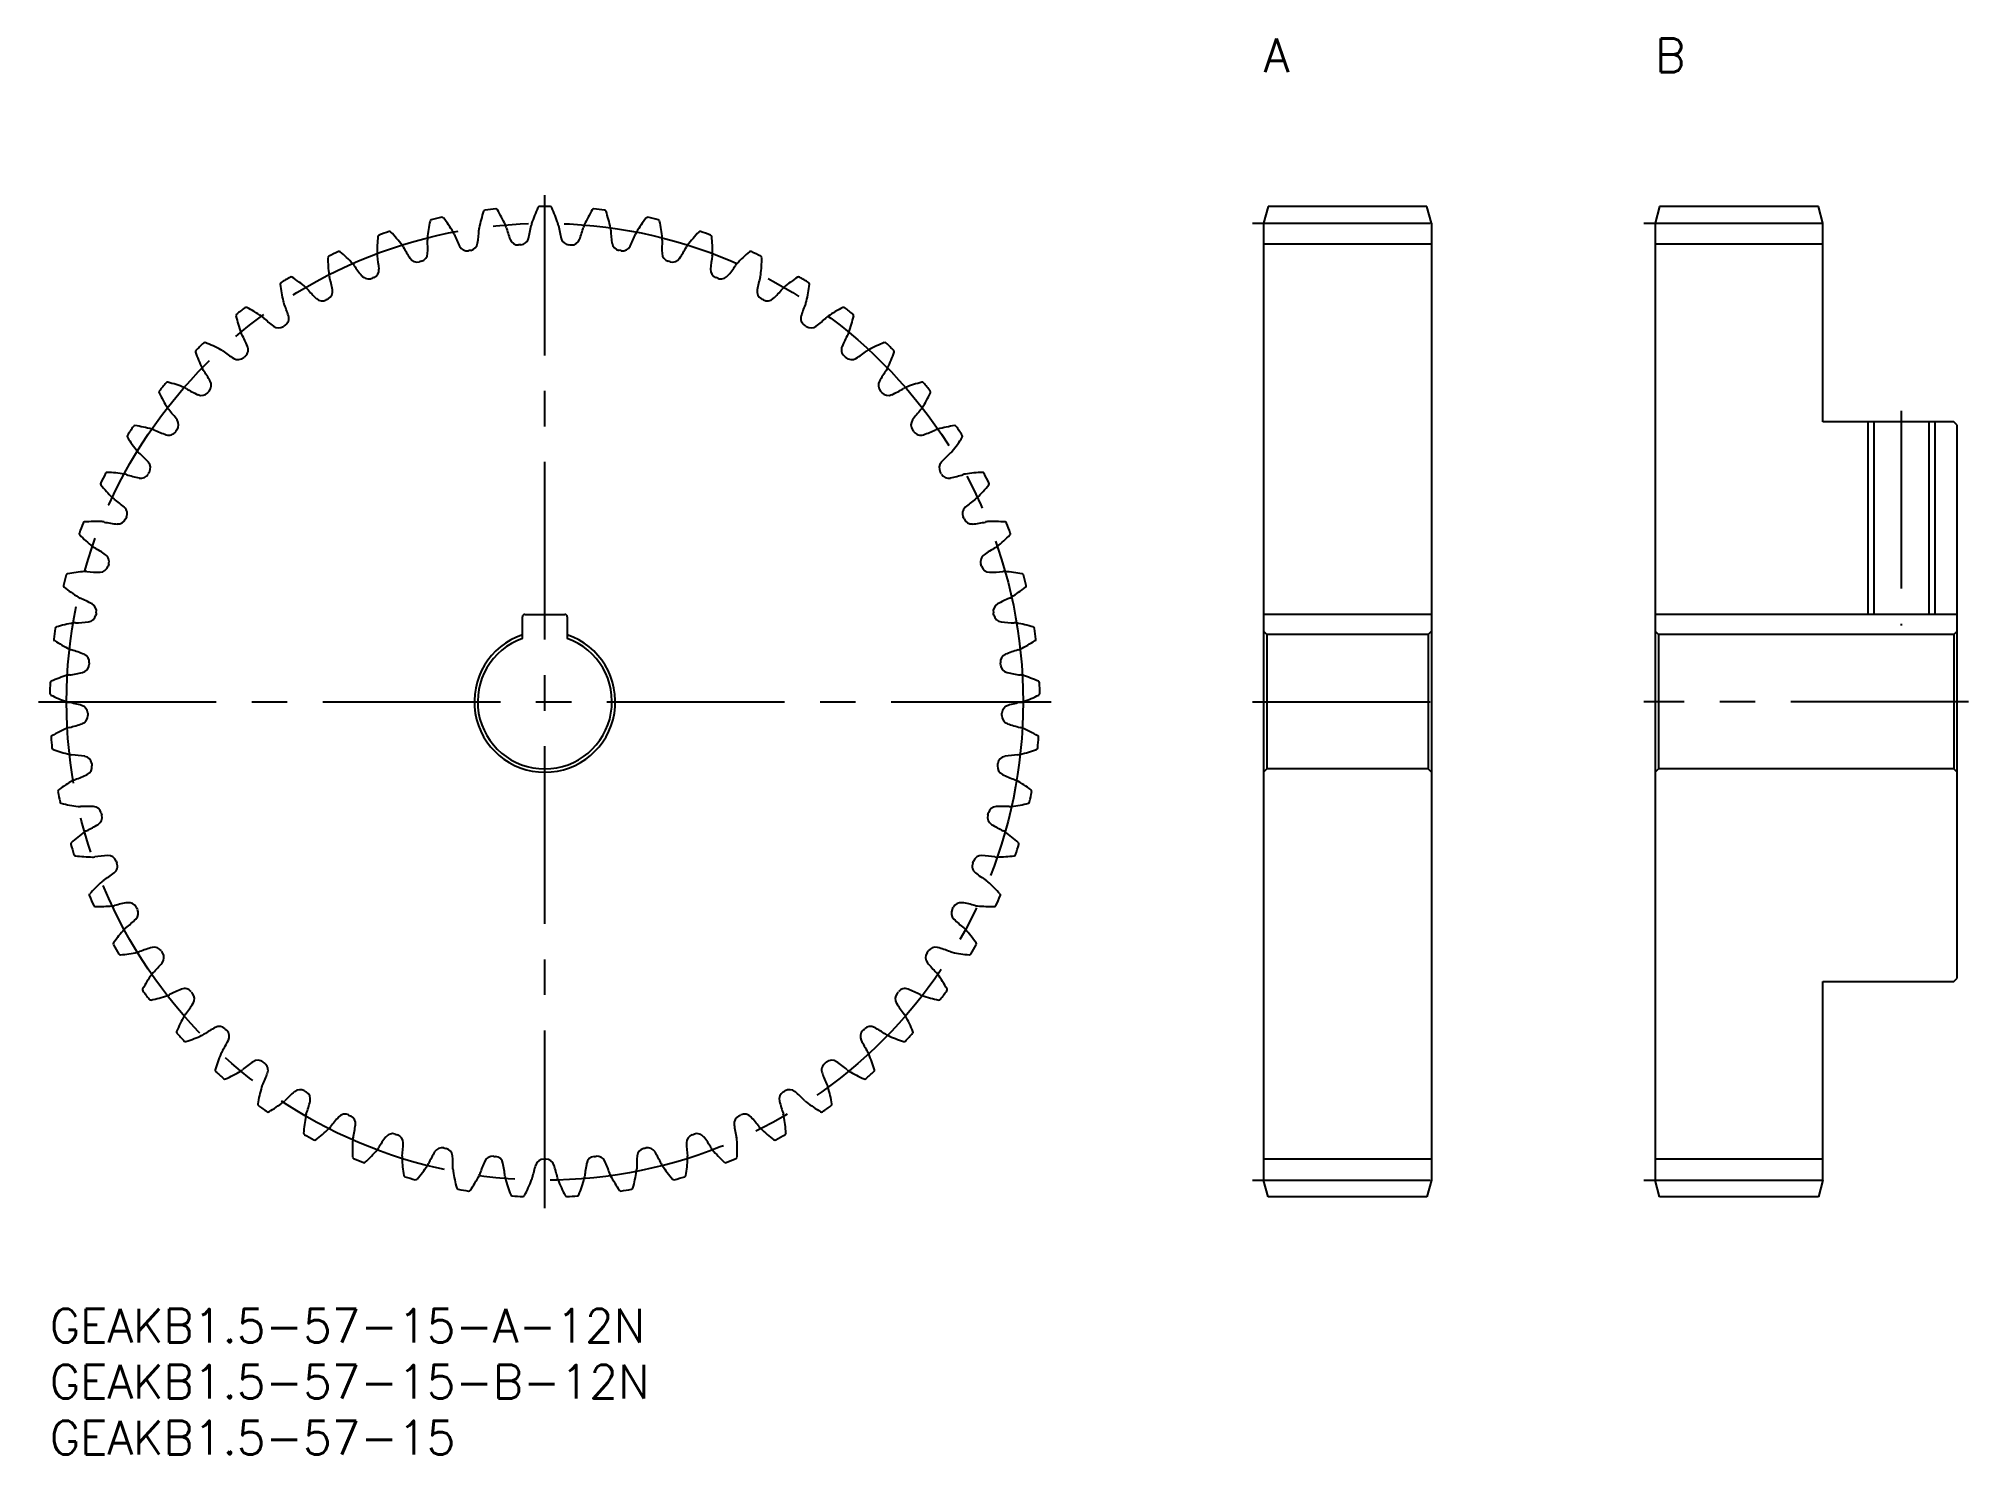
# Model space of a CAD drawing. Extents: x -1 to 171, y -13 to 113.
import ezdxf

# ---------------------------------------------------------------- set-up
doc = ezdxf.new("R2010")
doc.units = 0
doc.header["$LTSCALE"] = 0.5
doc.linetypes.add('CENTER', pattern=[50.8, 31.75, -6.35, 6.35, -6.35])
for name, color, linetype in [('MSM_CENTER', 1, 'CENTER'), ('MSM_CONTINUOUS', 7, 'CONTINUOUS'), ('MSM_NARROW', 5, 'CONTINUOUS'), ('MSM_PART_NUMBER', 7, 'CONTINUOUS')]:
    doc.layers.add(name, color=color, linetype=linetype)
doc.styles.get("Standard").update_dxf_attribs({"font": 'txt.shx', "height": 1, "bigfont": 'bigfont.shx'})

# ---------------------------------------------------------------- blocks, each defined once
blk = doc.blocks.new('*U2')
at = {"layer": 'MSM_PART_NUMBER'}
blk.add_text('GEAKB1.5-57-15-A-12N', height=3, dxfattribs=at).set_placement((0, -3))
blk = doc.blocks.new('*U3')
at = {"layer": 'MSM_PART_NUMBER'}
blk.add_text('GEAKB1.5-57-15-B-12N', height=3, dxfattribs=at).set_placement((0, -8))
blk = doc.blocks.new('*U4')
at = {"layer": 'MSM_PART_NUMBER'}
blk.add_text('GEAKB1.5-57-15', height=3, dxfattribs=at).set_placement((0, -13))
blk = doc.blocks.new('*U5')
at = {"layer": 'MSM_PART_NUMBER'}
blk.add_text('B', height=3, dxfattribs=at).set_placement((143.5, 110.5))
blk = doc.blocks.new('*U6')
at = {"layer": 'MSM_PART_NUMBER'}
blk.add_text('A', height=3, dxfattribs=at).set_placement((108.5, 110.5))

msp = doc.modelspace()

# ---------------------------------------------------------------- linework, layer by layer
at = {"layer": 'MSM_CENTER'}
for p, q in [((44.25, 9), (44.25, 99.5)), ((107.5, 97), (124.5, 97)), ((142.5, 97), (159.5, 97)), ((165.5, 80.25), (165.5, 61.05)), ((-1, 54.25), (89.5, 54.25)), ((107.5, 54.25), (124.5, 54.25)), ((171.5, 54.25), (142.5, 54.25)), ((107.5, 11.5), (124.5, 11.5)), ((142.5, 11.5), (159.5, 11.5))]:
    msp.add_line(p, q, dxfattribs=at)
msp.add_circle((44.25, 54.25), 42.75, dxfattribs=at)
at = {"layer": 'MSM_CONTINUOUS'}
for p, q in [((108.9, 98.5), (108.5, 97)), ((123.1, 98.5), (108.9, 98.5)), ((123.5, 97), (123.1, 98.5)), ((143.9, 98.5), (143.5, 97)), ((158.1, 98.5), (143.9, 98.5)), ((158.5, 97), (158.1, 98.5)), ((108.5, 97), (108.5, 11.5)), ((123.5, 97), (123.5, 11.5)), ((143.5, 97), (143.5, 11.5)), ((158.5, 79.25), (158.5, 97)), ((123.5, 95.13), (108.5, 95.13)), ((158.5, 95.13), (143.5, 95.13)), ((170.2, 79.25), (158.5, 79.25)), ((163.04, 79.25), (163.04, 62.05)), ((167.96, 79.25), (167.96, 62.05)), ((170.5, 78.95), (170.2, 79.25)), ((170.5, 29.55), (170.5, 78.95)), ((42.25, 59.91), (42.25, 61.85)), ((42.45, 62.05), (46.05, 62.05)), ((46.25, 61.85), (46.25, 59.91)), ((123.5, 62.05), (108.5, 62.05)), ((108.8, 60.25), (108.5, 60.55)), ((123.5, 60.55), (123.2, 60.25)), ((170.5, 62.05), (143.5, 62.05)), ((143.8, 60.25), (143.5, 60.55)), ((170.5, 60.55), (170.2, 60.25)), ((123.2, 60.25), (108.8, 60.25)), ((108.8, 60.25), (108.8, 48.25)), ((123.2, 60.25), (123.2, 48.25)), ((170.2, 60.25), (143.8, 60.25)), ((143.8, 60.25), (143.8, 48.25)), ((170.2, 60.25), (170.2, 48.25)), ((108.8, 48.25), (108.5, 47.95)), ((123.2, 48.25), (108.8, 48.25)), ((123.5, 47.95), (123.2, 48.25)), ((143.8, 48.25), (143.5, 47.95)), ((170.2, 48.25), (143.8, 48.25)), ((170.5, 47.95), (170.2, 48.25)), ((170.2, 29.25), (170.5, 29.55)), ((158.5, 29.25), (170.2, 29.25)), ((158.5, 11.5), (158.5, 29.25)), ((123.5, 13.38), (108.5, 13.38)), ((158.5, 13.38), (143.5, 13.38)), ((108.9, 10), (108.5, 11.5)), ((123.5, 11.5), (123.1, 10)), ((143.9, 10), (143.5, 11.5)), ((158.5, 11.5), (158.1, 10)), ((123.1, 10), (108.9, 10)), ((158.1, 10), (143.9, 10))]:
    msp.add_line(p, q, dxfattribs=at)
for centre, radius, start, end in [((56.59, 92.48), 14.25, 155.4133, 161.5789), ((43.77, 98.35), 0.15, 90.6233, 155.4133), ((44.25, 54.25), 44.25, 89.3767, 90.6233), ((44.73, 98.35), 0.15, 24.5867, 89.3768), ((31.91, 92.48), 14.25, 18.4211, 24.5867), ((47.93, 94.25), 14.25, 168.0448, 174.2105), ((34.14, 97.18), 0.15, 103.2548, 168.0449), ((44.25, 54.25), 44.25, 102.0083, 103.2548), ((35.07, 97.38), 0.15, 37.2183, 102.0083), ((23.85, 88.86), 14.25, 31.0526, 37.2183), ((52.31, 93.61), 14.25, 161.7291, 167.8947), ((38.92, 98.03), 0.15, 96.939, 161.7291), ((44.25, 54.25), 44.25, 95.6925, 96.939), ((39.88, 98.13), 0.15, 30.9025, 95.6925), ((27.78, 90.89), 14.25, 24.7368, 30.9025), ((39.59, 96.33), 1.24, 15.3164, 24.7369), ((53.01, 100.01), 12.67, 195.3164, 200.6486), ((30.51, 98.77), 12.67, 345.6672, 350.9994), ((44.25, 96.59), 1.24, 161.5789, 170.9994), ((44.25, 96.59), 1.24, 9.0006, 18.4211), ((57.99, 98.77), 12.67, 189.0006, 194.3328), ((35.49, 100.01), 12.67, 339.3514, 344.6836), ((48.91, 96.33), 1.24, 155.2631, 164.6836), ((60.72, 90.89), 14.25, 149.0975, 155.2632), ((48.62, 98.13), 0.15, 84.3075, 149.0975), ((44.25, 54.25), 44.25, 83.061, 84.3075), ((49.58, 98.03), 0.15, 18.2709, 83.061), ((36.19, 93.61), 14.25, 12.1053, 18.2709), ((64.65, 88.86), 14.25, 142.7817, 148.9474), ((53.43, 97.38), 0.15, 77.9917, 142.7817), ((44.25, 54.25), 44.25, 76.7452, 77.9917), ((54.36, 97.18), 0.15, 11.9552, 76.7452), ((40.57, 94.25), 14.25, 5.7895, 11.9552), ((43.51, 94.42), 14.25, 174.3606, 180.5263), ((29.48, 95.8), 0.15, 109.5706, 174.3607), ((44.25, 54.25), 44.25, 108.3241, 109.5706), ((30.39, 96.11), 0.15, 43.5341, 108.3241), ((20.16, 86.4), 14.25, 37.3684, 43.5341), ((30.5, 94.3), 1.24, 27.948, 37.3685), ((42.79, 100.82), 12.67, 207.9479, 213.2802), ((34.99, 95.57), 1.24, 174.2105, 183.6309), ((21.11, 94.69), 12.67, 358.2988, 3.631), ((34.99, 95.57), 1.24, 21.6322, 31.0527), ((47.92, 100.69), 12.67, 201.6321, 206.9644), ((37.3, 95.29), 0.75, 206.9644, 279.614), ((37.5, 95.32), 0.75, 279.3334, 351.983), ((25.7, 96.99), 12.67, 351.983, 357.3152), ((39.59, 96.33), 1.24, 167.8947, 177.3152), ((41.86, 95.81), 0.75, 200.6486, 273.2982), ((44.25, 54.25), 40.88, 93.0176, 93.2982), ((42.06, 95.82), 0.75, 273.0176, 345.6672), ((46.44, 95.82), 0.75, 194.3328, 266.9824), ((44.25, 54.25), 40.87, 86.7018, 86.9824), ((46.64, 95.81), 0.75, 266.7018, 339.3514), ((48.91, 96.33), 1.24, 2.6848, 12.1053), ((62.8, 96.99), 12.67, 182.6848, 188.017), ((51, 95.32), 0.75, 188.017, 260.6666), ((51.2, 95.29), 0.75, 260.386, 333.0357), ((40.58, 100.69), 12.67, 333.0356, 338.3679), ((53.51, 95.57), 1.24, 148.9473, 158.3678), ((67.39, 94.69), 12.67, 176.369, 181.7012), ((53.51, 95.57), 1.24, 356.3691, 5.7896), ((45.71, 100.82), 12.67, 326.7198, 332.0521), ((58, 94.3), 1.24, 142.6315, 152.052), ((68.34, 86.4), 14.25, 136.4659, 142.6316), ((58.11, 96.11), 0.15, 71.6759, 136.4659), ((44.25, 54.25), 44.25, 70.4294, 71.6759), ((59.02, 95.8), 0.15, 5.6394, 70.4294), ((44.99, 94.42), 14.25, 359.4737, 5.6394), ((25, 93.93), 0.15, 115.8864, 180.6764), ((39.1, 94.09), 14.25, 180.6764, 186.8421), ((44.25, 54.25), 44.25, 114.6399, 115.8864), ((25.86, 94.33), 0.15, 49.8499, 114.6399), ((16.77, 83.56), 14.25, 43.6842, 49.8499), ((26.18, 92.54), 1.24, 34.2638, 43.6843), ((37.67, 100.37), 12.67, 214.2637, 219.596), ((30.5, 94.3), 1.24, 180.5262, 189.9467), ((16.8, 91.89), 12.67, 4.6146, 9.9468), ((32.83, 94.28), 0.75, 213.2802, 285.9298), ((44.25, 54.25), 40.87, 105.6491, 105.9298), ((33.02, 94.33), 0.75, 285.6491, 358.2988), ((44.25, 54.25), 40.87, 99.3334, 99.614), ((44.25, 54.25), 40.88, 80.386, 80.6666), ((55.48, 94.33), 0.75, 181.7012, 254.3509), ((44.25, 54.25), 40.87, 74.0702, 74.3509), ((55.67, 94.28), 0.75, 254.0702, 326.7199), ((71.7, 91.89), 12.67, 170.0532, 175.3854), ((58, 94.3), 1.24, 350.0533, 359.4738), ((50.83, 100.37), 12.67, 320.4041, 325.7363), ((62.32, 92.54), 1.24, 136.3157, 145.7362), ((71.73, 83.56), 14.25, 130.1501, 136.3158), ((62.64, 94.33), 0.15, 65.3601, 130.1501), ((44.25, 54.25), 44.25, 64.1136, 65.3601), ((49.4, 94.09), 14.25, 353.1579, 359.3236), ((63.5, 93.93), 0.15, 359.3236, 64.1136), ((20.75, 91.57), 0.15, 122.2022, 186.9922), ((34.74, 93.28), 14.25, 186.9922, 193.1579), ((44.25, 54.25), 44.25, 120.9557, 122.2022), ((21.57, 92.07), 0.15, 56.1657, 120.9557), ((13.72, 80.36), 14.25, 50, 56.1657), ((26.18, 92.54), 1.24, 186.842, 196.2625), ((12.83, 88.65), 12.67, 10.9304, 16.2626), ((28.49, 92.78), 0.75, 219.596, 292.2456), ((44.25, 54.25), 40.87, 111.9649, 112.2456), ((28.68, 92.85), 0.75, 291.9649, 4.6146), ((59.82, 92.85), 0.75, 175.3854, 248.0351), ((44.25, 54.25), 40.88, 67.7544, 68.0351), ((60.01, 92.78), 0.75, 247.7544, 320.4041), ((75.67, 88.65), 12.67, 163.7374, 169.0696), ((62.32, 92.54), 1.24, 343.7375, 353.158), ((74.78, 80.36), 14.25, 123.8343, 130), ((66.93, 92.07), 0.15, 59.0443, 123.8343), ((44.25, 54.25), 44.25, 57.7978, 59.0443), ((53.76, 93.28), 14.25, 346.8421, 353.0078), ((67.75, 91.57), 0.15, 353.0078, 57.7978), ((22.08, 90.32), 1.24, 193.1578, 202.5783), ((9.23, 84.98), 12.67, 17.2462, 22.5784), ((22.08, 90.32), 1.24, 40.5796, 50.0001), ((32.64, 99.37), 12.67, 220.5795, 225.9117), ((24.35, 90.81), 0.75, 225.9117, 298.5614), ((44.25, 54.25), 40.87, 118.2807, 118.5614), ((24.53, 90.91), 0.75, 298.2807, 10.9304), ((63.97, 90.91), 0.75, 169.0696, 241.7193), ((44.25, 54.25), 40.87, 61.4386, 61.7193), ((64.15, 90.81), 0.75, 241.4386, 314.0883), ((55.86, 99.37), 12.67, 314.0883, 319.4205), ((66.42, 90.32), 1.24, 129.9999, 139.4204), ((79.27, 84.98), 12.67, 157.4216, 162.7538), ((66.42, 90.32), 1.24, 337.4217, 346.8422), ((16.79, 88.75), 0.15, 128.518, 193.308), ((30.51, 92), 14.25, 193.308, 199.4737), ((44.25, 54.25), 44.25, 127.2715, 128.518), ((17.54, 89.34), 0.15, 62.4815, 127.2715), ((11.03, 76.84), 14.25, 56.3158, 62.4815), ((18.24, 87.66), 1.24, 46.8954, 56.3159), ((27.75, 97.82), 12.67, 226.8953, 232.2275), ((20.62, 88.51), 0.75, 304.5965, 17.2462), ((67.88, 88.51), 0.75, 162.7538, 235.4035), ((60.75, 97.82), 12.67, 307.7725, 313.1047), ((70.26, 87.66), 1.24, 123.6841, 133.1046), ((77.47, 76.84), 14.25, 117.5185, 123.6842), ((70.96, 89.34), 0.15, 52.7285, 117.5185), ((44.25, 54.25), 44.25, 51.482, 52.7285), ((57.99, 92), 14.25, 340.5263, 346.692), ((71.71, 88.75), 0.15, 346.692, 51.482), ((44.25, 54.25), 44.25, 133.5873, 134.8338), ((13.84, 86.19), 0.15, 68.7973, 133.5873), ((8.75, 73.05), 14.25, 62.6316, 68.7973), ((18.24, 87.66), 1.24, 199.4736, 208.8941), ((6.07, 80.94), 12.67, 23.5619, 28.8942), ((20.45, 88.4), 0.75, 232.2275, 304.8772), ((44.25, 54.25), 40.87, 124.5965, 124.8772), ((44.25, 54.25), 40.87, 55.1228, 55.4035), ((68.05, 88.4), 0.75, 235.1228, 307.7725), ((82.43, 80.94), 12.67, 151.1058, 156.4381), ((70.26, 87.66), 1.24, 331.1059, 340.5264), ((79.75, 73.05), 14.25, 111.2027, 117.3684), ((74.66, 86.19), 0.15, 46.4127, 111.2028), ((44.25, 54.25), 44.25, 45.1662, 46.4127), ((13.16, 85.52), 0.15, 134.8338, 199.6238), ((26.44, 90.26), 14.25, 199.6238, 205.7895), ((14.73, 84.6), 1.24, 53.2112, 62.6316), ((23.05, 95.74), 12.67, 233.2111, 238.5433), ((16.84, 85.57), 0.75, 238.5433, 311.193), ((44.25, 54.25), 40.87, 130.9123, 131.193), ((16.99, 85.71), 0.75, 310.9123, 23.5619), ((71.51, 85.71), 0.75, 156.4381, 229.0877), ((44.25, 54.25), 40.88, 48.807, 49.0877), ((71.66, 85.57), 0.75, 228.807, 301.4567), ((65.45, 95.74), 12.67, 301.4567, 306.7889), ((73.77, 84.6), 1.24, 117.3684, 126.7888), ((62.06, 90.26), 14.25, 334.2105, 340.3762), ((75.34, 85.52), 0.15, 340.3762, 45.1662), ((10.52, 82.65), 0.15, 75.113, 139.9031), ((14.73, 84.6), 1.24, 205.7894, 215.2099), ((3.36, 76.58), 12.67, 29.8777, 35.21), ((13.69, 82.52), 0.75, 317.2281, 29.8777), ((74.81, 82.52), 0.75, 150.1223, 222.7719), ((85.14, 76.58), 12.67, 144.79, 150.1223), ((73.77, 84.6), 1.24, 324.7901, 334.2106), ((77.98, 82.65), 0.15, 40.0969, 104.887), ((9.91, 81.91), 0.15, 141.1496, 205.9396), ((22.59, 88.08), 14.25, 205.9396, 212.1053), ((44.25, 54.25), 44.25, 139.9031, 141.1496), ((6.89, 69.03), 14.25, 68.9474, 75.113), ((11.57, 81.17), 1.24, 59.5269, 68.9474), ((18.62, 93.15), 12.67, 239.5269, 244.8591), ((13.56, 82.37), 0.75, 244.8591, 317.5088), ((44.25, 54.25), 40.88, 137.2281, 137.5088), ((44.25, 54.25), 40.88, 42.4912, 42.7719), ((74.94, 82.37), 0.75, 222.4912, 295.1409), ((69.88, 93.15), 12.67, 295.1409, 300.4731), ((76.93, 81.17), 1.24, 111.0526, 120.4731), ((81.61, 69.03), 14.25, 104.887, 111.0526), ((65.91, 88.08), 14.25, 327.8947, 334.0604), ((44.25, 54.25), 44.25, 38.8504, 40.0969), ((78.59, 81.91), 0.15, 334.0604, 38.8504), ((11.57, 81.17), 1.24, 212.1052, 221.5257), ((1.15, 71.95), 12.67, 36.1935, 41.5258), ((10.77, 78.98), 0.75, 323.5439, 36.1935), ((77.73, 78.98), 0.75, 143.8065, 216.4561), ((87.35, 71.95), 12.67, 138.4742, 143.8065), ((76.93, 81.17), 1.24, 318.4743, 327.8948), ((7.07, 77.97), 0.15, 147.4654, 212.2554), ((44.25, 54.25), 44.25, 146.2188, 147.4654), ((18.99, 85.49), 14.25, 212.2554, 218.4211), ((7.6, 78.77), 0.15, 81.4288, 146.2189), ((5.49, 64.83), 14.25, 75.2632, 81.4288), ((8.8, 77.41), 1.24, 65.8427, 75.2632), ((14.5, 90.1), 12.67, 245.8427, 251.1749), ((10.65, 78.82), 0.75, 251.1749, 323.8245), ((44.25, 54.25), 40.88, 143.5439, 143.8245), ((44.25, 54.25), 40.88, 36.1755, 36.4561), ((77.85, 78.82), 0.75, 216.1755, 288.8251), ((74, 90.1), 12.67, 288.8251, 294.1573), ((79.7, 77.41), 1.24, 104.7368, 114.1573), ((83.01, 64.83), 14.25, 98.5712, 104.7368), ((69.51, 85.49), 14.25, 321.5789, 327.7446), ((80.9, 78.77), 0.15, 33.7812, 98.5712), ((44.25, 54.25), 44.25, 32.5346, 33.7812), ((81.43, 77.97), 0.15, 327.7446, 32.5347), ((8.8, 77.41), 1.24, 218.421, 227.8415), ((-0.53, 67.1), 12.67, 42.5093, 47.8415), ((89.03, 67.1), 12.67, 132.1585, 137.4907), ((79.7, 77.41), 1.24, 312.1585, 321.579), ((44.25, 54.25), 44.25, 152.5346, 153.7812), ((5.12, 74.59), 0.15, 87.7446, 152.5347), ((4.57, 60.5), 14.25, 81.5789, 87.7446), ((6.47, 73.37), 1.24, 72.1585, 81.579), ((10.73, 86.61), 12.67, 252.1585, 257.4907), ((8.15, 74.97), 0.75, 257.4907, 330.1403), ((44.25, 54.25), 40.88, 149.8597, 150.1403), ((8.25, 75.15), 0.75, 329.8597, 42.5093), ((80.25, 75.15), 0.75, 137.4907, 210.1403), ((44.25, 54.25), 40.87, 29.8597, 30.1403), ((80.35, 74.97), 0.75, 209.8597, 282.5093), ((77.77, 86.61), 12.67, 282.5093, 287.8415), ((82.03, 73.37), 1.24, 98.421, 107.8415), ((83.93, 60.5), 14.25, 92.2554, 98.4211), ((83.38, 74.59), 0.15, 27.4654, 92.2554), ((44.25, 54.25), 44.25, 26.2188, 27.4654), ((4.69, 73.73), 0.15, 153.7812, 218.5712), ((15.71, 82.52), 14.25, 218.5712, 224.7368), ((6.47, 73.37), 1.24, 224.7368, 234.1573), ((82.03, 73.37), 1.24, 305.8427, 315.2632), ((72.79, 82.52), 14.25, 315.2632, 321.4288), ((83.81, 73.73), 0.15, 321.4288, 26.2189), ((-1.67, 62.09), 12.67, 48.8251, 54.1573), ((6.17, 71.06), 0.75, 336.1755, 48.8251), ((44.25, 54.25), 40.87, 156.1755, 156.4561), ((82.33, 71.06), 0.75, 131.1749, 203.8245), ((44.25, 54.25), 40.88, 23.5439, 23.8245), ((90.17, 62.09), 12.67, 125.8427, 131.1749), ((2.78, 69.26), 0.15, 160.0969, 224.887), ((44.25, 54.25), 44.25, 158.8504, 160.0969), ((12.77, 79.21), 14.25, 224.887, 231.0526), ((3.12, 70.16), 0.15, 94.0604, 158.8505), ((4.12, 56.1), 14.25, 87.8947, 94.0604), ((4.6, 69.1), 1.24, 78.4743, 87.8948), ((7.38, 82.72), 12.67, 258.4742, 263.8065), ((6.09, 70.88), 0.75, 263.8065, 336.4561), ((82.41, 70.88), 0.75, 203.5439, 276.1935), ((81.12, 82.72), 12.67, 276.1935, 281.5258), ((83.9, 69.1), 1.24, 92.1052, 101.5257), ((84.38, 56.1), 14.25, 85.9396, 92.1053), ((75.73, 79.21), 14.25, 308.9474, 315.113), ((85.38, 70.16), 0.15, 21.1496, 85.9396), ((44.25, 54.25), 44.25, 19.9031, 21.1496), ((85.72, 69.26), 0.15, 315.113, 19.9031), ((4.6, 69.1), 1.24, 231.0526, 240.4731), ((-2.26, 56.99), 12.67, 55.1409, 60.4731), ((4.55, 66.77), 0.75, 342.4912, 55.1409), ((83.95, 66.77), 0.75, 124.8591, 197.5088), ((90.76, 56.99), 12.67, 119.5269, 124.8591), ((83.9, 69.1), 1.24, 299.5269, 308.9474), ((44.25, 54.25), 44.25, 165.1662, 166.4127), ((1.62, 65.54), 0.15, 100.3762, 165.1662), ((4.16, 51.67), 14.25, 94.2105, 100.3762), ((3.2, 64.64), 1.24, 84.7901, 94.2106), ((4.47, 78.49), 12.67, 264.79, 270.1223), ((4.49, 66.58), 0.75, 270.1223, 342.7719), ((44.25, 54.25), 40.88, 162.4912, 162.7719), ((44.25, 54.25), 40.87, 17.2281, 17.5088), ((84.01, 66.58), 0.75, 197.2281, 269.8778), ((84.03, 78.49), 12.67, 269.8777, 275.21), ((85.3, 64.64), 1.24, 85.7894, 95.2099), ((84.34, 51.67), 14.25, 79.6238, 85.7895), ((86.88, 65.54), 0.15, 14.8338, 79.6238), ((44.25, 54.25), 44.25, 13.5873, 14.8338), ((1.38, 64.61), 0.15, 166.4127, 231.2027), ((10.22, 75.6), 14.25, 231.2027, 237.3684), ((78.28, 75.6), 14.25, 302.6316, 308.7973), ((87.12, 64.61), 0.15, 308.7973, 13.5873), ((3.2, 64.64), 1.24, 237.3684, 246.7888), ((-2.28, 51.86), 12.67, 61.4567, 66.7889), ((3.42, 62.33), 0.75, 348.807, 61.4567), ((44.25, 54.25), 40.87, 168.807, 169.0877), ((85.08, 62.33), 0.75, 118.5433, 191.193), ((44.25, 54.25), 40.87, 10.9123, 11.193), ((90.78, 51.86), 12.67, 113.2111, 118.5433), ((85.3, 64.64), 1.24, 293.2112, 302.6317), ((44.25, 54.25), 44.25, 171.482, 172.7285), ((0.64, 60.78), 0.15, 106.692, 171.482), ((4.69, 47.28), 14.25, 100.5263, 106.692), ((2.31, 60.07), 1.24, 91.1059, 100.5264), ((2.04, 73.97), 12.67, 271.1058, 276.4381), ((3.38, 62.13), 0.75, 276.4381, 349.0877), ((42.45, 61.85), 0.2, 90, 180), ((46.05, 61.85), 0.2, 0, 90), ((85.12, 62.13), 0.75, 190.9123, 263.562), ((86.46, 73.97), 12.67, 263.5619, 268.8942), ((86.19, 60.07), 1.24, 79.4736, 88.8941), ((83.81, 47.28), 14.25, 73.308, 79.4737), ((87.86, 60.78), 0.15, 8.518, 73.308), ((44.25, 54.25), 44.25, 7.2715, 8.518), ((0.5, 59.83), 0.15, 172.7285, 237.5185), ((8.08, 71.73), 14.25, 237.5185, 243.6842), ((2.31, 60.07), 1.24, 243.6841, 253.1046), ((-1.73, 46.76), 12.67, 67.7725, 73.1047), ((44.25, 54.25), 6.3, 108.5094, 71.4906), ((44.25, 54.25), 6, 109.4712, 70.5288), ((90.23, 46.76), 12.67, 106.8953, 112.2275), ((86.19, 60.07), 1.24, 286.8954, 296.3159), ((80.42, 71.73), 14.25, 296.3158, 302.4815), ((88, 59.83), 0.15, 302.4815, 7.2715), ((2.76, 57.59), 0.75, 282.7538, 355.4035), ((2.78, 57.79), 0.75, 355.1228, 67.7725), ((44.25, 54.25), 40.88, 175.1228, 175.4035), ((85.72, 57.79), 0.75, 112.2275, 184.8772), ((44.25, 54.25), 40.88, 4.5965, 4.8772), ((85.74, 57.59), 0.75, 184.5965, 257.2462), ((44.25, 54.25), 44.25, 177.7978, 179.0443), ((0.18, 55.94), 0.15, 113.0078, 177.7978), ((5.69, 42.97), 14.25, 106.8421, 113.0078), ((1.92, 55.42), 1.24, 97.4217, 106.8422), ((0.13, 69.21), 12.67, 277.4216, 282.7538), ((88.37, 69.21), 12.67, 257.2462, 262.5784), ((86.58, 55.42), 1.24, 73.1578, 82.5783), ((82.81, 42.97), 14.25, 66.9922, 73.1579), ((88.32, 55.94), 0.15, 2.2022, 66.9922), ((44.25, 54.25), 44.25, 0.9557, 2.2022), ((0.16, 54.99), 0.15, 179.0443, 243.8343), ((6.37, 67.64), 14.25, 243.8343, 250), ((1.92, 55.42), 1.24, 249.9999, 259.4204), ((-0.63, 41.74), 12.67, 74.0883, 79.4205), ((2.64, 53.2), 0.75, 1.4386, 74.0883), ((85.86, 53.2), 0.75, 105.9118, 178.5614), ((89.13, 41.74), 12.67, 100.5795, 105.9117), ((86.58, 55.42), 1.24, 280.5796, 290.0001), ((82.13, 67.64), 14.25, 290, 296.1657), ((88.34, 54.99), 0.15, 296.1657, 0.9557), ((7.17, 38.79), 14.25, 113.1579, 119.3236), ((2.05, 50.75), 1.24, 103.7375, 113.158), ((-1.25, 64.26), 12.67, 283.7374, 289.0696), ((2.64, 53), 0.75, 289.0696, 1.7193), ((44.25, 54.25), 40.87, 181.4386, 181.7193), ((44.25, 54.25), 40.87, 358.2807, 358.5614), ((85.86, 53), 0.75, 178.2807, 250.9304), ((89.75, 64.26), 12.67, 250.9304, 256.2626), ((86.45, 50.75), 1.24, 66.842, 76.2625), ((81.33, 38.79), 14.25, 60.6764, 66.8421), ((0.26, 51.09), 0.15, 119.3236, 184.1136), ((44.25, 54.25), 44.25, 184.1136, 185.3601), ((0.34, 50.13), 0.15, 185.3601, 250.1501), ((88.16, 50.13), 0.15, 289.8499, 354.6399), ((88.24, 51.09), 0.15, 355.8864, 60.6764), ((44.25, 54.25), 44.25, 354.6399, 355.8864), ((5.13, 63.39), 14.25, 250.1501, 256.3158), ((2.05, 50.75), 1.24, 256.3157, 265.7362), ((1.02, 36.88), 12.67, 80.404, 85.7363), ((3.01, 48.63), 0.75, 7.7544, 80.4041), ((3.03, 48.43), 0.75, 295.3854, 8.0351), ((44.25, 54.25), 40.88, 187.7544, 188.0351), ((44.25, 54.25), 40.88, 351.9649, 352.2456), ((85.47, 48.43), 0.75, 171.9649, 244.6146), ((85.49, 48.63), 0.75, 99.596, 172.2456), ((87.48, 36.88), 12.67, 94.2637, 99.596), ((86.45, 50.75), 1.24, 274.2638, 283.6843), ((83.37, 63.39), 14.25, 283.6842, 289.8499), ((9.09, 34.81), 14.25, 119.4737, 125.6394), ((2.69, 46.13), 1.24, 110.0533, 119.4738), ((-2.08, 59.2), 12.67, 290.0532, 295.3854), ((90.58, 59.2), 12.67, 244.6146, 249.9468), ((85.81, 46.13), 1.24, 60.5262, 69.9467), ((79.41, 34.81), 14.25, 54.3606, 60.5263), ((0.88, 46.27), 0.15, 125.6394, 190.4294), ((44.25, 54.25), 44.25, 190.4294, 191.6759), ((1.06, 45.33), 0.15, 191.6759, 256.4659), ((4.36, 59.03), 14.25, 256.4659, 262.6316), ((2.69, 46.13), 1.24, 262.6315, 272.052), ((3.19, 32.23), 12.67, 86.7198, 92.0521), ((3.87, 44.13), 0.75, 14.0702, 86.7198), ((84.63, 44.13), 0.75, 93.2801, 165.9298), ((85.31, 32.23), 12.67, 87.9479, 93.2802), ((85.81, 46.13), 1.24, 267.948, 277.3685), ((84.14, 59.03), 14.25, 277.3684, 283.5341), ((87.44, 45.33), 0.15, 283.5341, 348.3241), ((44.25, 54.25), 44.25, 348.3241, 349.5706), ((87.62, 46.27), 0.15, 349.5706, 54.3606), ((-2.34, 54.07), 12.67, 296.369, 301.7012), ((3.92, 43.93), 0.75, 301.7012, 14.3509), ((44.25, 54.25), 40.87, 194.0702, 194.3509), ((84.58, 43.93), 0.75, 165.6491, 238.2988), ((44.25, 54.25), 40.87, 345.6491, 345.9298), ((90.84, 54.07), 12.67, 238.2988, 243.631), ((2.02, 41.54), 0.15, 131.9552, 196.7452), ((44.25, 54.25), 44.25, 196.7452, 197.9917), ((11.45, 31.06), 14.25, 125.7895, 131.9552), ((3.84, 41.61), 1.24, 116.3691, 125.7895), ((84.66, 41.61), 1.24, 54.2104, 63.6309), ((77.05, 31.06), 14.25, 48.0448, 54.2105), ((44.25, 54.25), 44.25, 342.0083, 343.2548), ((86.48, 41.54), 0.15, 343.2548, 48.0449), ((2.31, 40.63), 0.15, 197.9917, 262.7817), ((4.08, 54.62), 14.25, 262.7817, 268.9474), ((3.84, 41.61), 1.24, 268.9473, 278.3678), ((5.86, 27.85), 12.67, 93.0356, 98.3679), ((5.23, 39.75), 0.75, 20.386, 93.0356), ((5.3, 39.56), 0.75, 308.017, 20.6666), ((44.25, 54.25), 40.88, 200.386, 200.6666), ((83.2, 39.56), 0.75, 159.3334, 231.983), ((44.25, 54.25), 40.88, 339.3334, 339.614), ((83.27, 39.75), 0.75, 86.9644, 159.614), ((82.64, 27.85), 12.67, 81.6321, 86.9644), ((84.66, 41.61), 1.24, 261.6322, 271.0527), ((84.42, 54.62), 14.25, 271.0526, 277.2183), ((86.19, 40.63), 0.15, 277.2183, 342.0083), ((14.2, 27.59), 14.25, 132.1053, 138.2709), ((5.47, 37.24), 1.24, 122.6848, 132.1053), ((-2.04, 48.95), 12.67, 302.6848, 308.017), ((90.54, 48.95), 12.67, 231.983, 237.3152), ((83.03, 37.24), 1.24, 47.8947, 57.3152), ((74.3, 27.59), 14.25, 41.7291, 47.8947), ((3.67, 36.98), 0.15, 138.2709, 203.061), ((44.25, 54.25), 44.25, 203.061, 204.3075), ((9, 23.79), 12.67, 99.3514, 104.6836), ((7.06, 35.55), 0.75, 26.7018, 99.3514), ((81.44, 35.55), 0.75, 80.6486, 153.2982), ((79.5, 23.79), 12.67, 75.3164, 80.6486), ((44.25, 54.25), 44.25, 335.6925, 336.939), ((84.83, 36.98), 0.15, 336.939, 41.7291), ((4.06, 36.1), 0.15, 204.3075, 269.0975), ((4.28, 50.2), 14.25, 269.0975, 275.2632), ((5.47, 37.24), 1.24, 275.2631, 284.6836), ((-1.17, 43.89), 12.67, 309.0006, 314.3328), ((7.16, 35.36), 0.75, 314.3328, 26.9824), ((44.25, 54.25), 40.88, 206.7018, 206.9824), ((81.34, 35.36), 0.75, 153.0176, 225.6672), ((44.25, 54.25), 40.87, 333.0176, 333.2982), ((89.67, 43.89), 12.67, 225.6672, 230.9994), ((83.03, 37.24), 1.24, 255.3164, 264.7369), ((84.22, 50.2), 14.25, 264.7368, 270.9025), ((84.44, 36.1), 0.15, 270.9025, 335.6926), ((17.31, 24.45), 14.25, 138.4211, 144.5867), ((7.58, 33.08), 1.24, 129.0006, 138.4211), ((80.92, 33.08), 1.24, 41.5789, 50.9994), ((71.19, 24.45), 14.25, 35.4133, 41.5789), ((5.82, 32.62), 0.15, 144.5867, 209.3768), ((44.25, 54.25), 44.25, 209.3767, 210.6233), ((6.3, 31.79), 0.15, 210.6233, 275.4133), ((4.97, 45.82), 14.25, 275.4133, 281.5789), ((7.58, 33.08), 1.24, 281.5789, 290.9994), ((12.57, 20.09), 12.67, 105.6672, 110.9994), ((9.35, 31.57), 0.75, 33.0176, 105.6672), ((44.25, 54.25), 40.88, 213.0176, 213.2982), ((9.46, 31.4), 0.75, 320.6486, 33.2982), ((79.04, 31.4), 0.75, 146.7018, 219.3514), ((44.25, 54.25), 40.87, 326.7018, 326.9824), ((79.15, 31.57), 0.75, 74.3328, 146.9824), ((75.93, 20.09), 12.67, 69.0006, 74.3328), ((80.92, 33.08), 1.24, 249.0006, 258.4211), ((83.53, 45.82), 14.25, 258.4211, 264.5867), ((82.2, 31.79), 0.15, 264.5867, 329.3768), ((44.25, 54.25), 44.25, 329.3767, 330.6233), ((82.68, 32.62), 0.15, 330.6233, 35.4133), ((20.75, 21.66), 14.25, 144.7368, 150.9025), ((10.13, 29.17), 1.24, 135.3164, 144.7369), ((0.24, 38.95), 12.67, 315.3164, 320.6486), ((88.26, 38.95), 12.67, 219.3514, 224.6836), ((78.37, 29.17), 1.24, 35.2631, 44.6836), ((67.75, 21.66), 14.25, 29.0975, 35.2632), ((8.43, 28.52), 0.15, 150.9025, 215.6926), ((44.25, 54.25), 44.25, 215.6925, 216.939), ((9, 27.75), 0.15, 216.939, 281.7291), ((6.14, 41.55), 14.25, 281.7291, 287.8947), ((10.13, 29.17), 1.24, 287.8947, 297.3152), ((16.52, 16.82), 12.67, 111.983, 117.3152), ((12.05, 27.87), 0.75, 39.3334, 111.983), ((44.25, 54.25), 40.88, 219.3334, 219.614), ((12.18, 27.71), 0.75, 326.9644, 39.614), ((76.32, 27.71), 0.75, 140.386, 213.0356), ((44.25, 54.25), 40.88, 320.386, 320.6666), ((76.45, 27.87), 0.75, 68.017, 140.6666), ((71.98, 16.82), 12.67, 62.6848, 68.017), ((78.37, 29.17), 1.24, 242.6848, 252.1053), ((82.36, 41.55), 14.25, 252.1053, 258.2709), ((79.5, 27.75), 0.15, 258.2709, 323.061), ((44.25, 54.25), 44.25, 323.061, 324.3075), ((80.07, 28.52), 0.15, 324.3075, 29.0975), ((24.48, 19.28), 14.25, 151.0526, 157.2183), ((13.1, 25.57), 1.24, 141.6322, 151.0527), ((2.19, 34.21), 12.67, 321.6321, 326.9644), ((86.31, 34.21), 12.67, 213.0356, 218.3679), ((75.4, 25.57), 1.24, 28.9473, 38.3678), ((64.02, 19.28), 14.25, 22.7817, 28.9474), ((11.48, 24.74), 0.15, 157.2183, 222.0083), ((44.25, 54.25), 44.25, 222.0083, 223.2548), ((7.76, 37.44), 14.25, 288.0448, 294.2105), ((13.1, 25.57), 1.24, 294.2105, 303.6309), ((20.8, 13.99), 12.67, 118.2988, 123.631), ((15.15, 24.49), 0.75, 45.6491, 118.2988), ((44.25, 54.25), 40.88, 225.6491, 225.9298), ((15.3, 24.34), 0.75, 333.2802, 45.9298), ((73.2, 24.34), 0.75, 134.0702, 206.7199), ((44.25, 54.25), 40.88, 314.0702, 314.3509), ((73.35, 24.49), 0.75, 61.7012, 134.3509), ((67.7, 13.99), 12.67, 56.369, 61.7012), ((75.4, 25.57), 1.24, 236.3691, 245.7896), ((80.74, 37.44), 14.25, 245.7895, 251.9552), ((44.25, 54.25), 44.25, 316.7452, 317.9917), ((77.02, 24.74), 0.15, 317.9917, 22.7817), ((12.13, 24.03), 0.15, 223.2548, 288.0448), ((28.45, 17.31), 14.25, 157.3684, 163.5341), ((16.44, 22.32), 1.24, 147.948, 157.3685), ((4.65, 29.7), 12.67, 327.9479, 333.2802), ((83.85, 29.7), 12.67, 206.7198, 212.0521), ((72.06, 22.32), 1.24, 22.6315, 32.052), ((60.05, 17.31), 14.25, 16.4659, 22.6316), ((76.37, 24.03), 0.15, 251.9552, 316.7452), ((14.93, 21.31), 0.15, 163.5341, 228.3241), ((44.25, 54.25), 44.25, 228.3241, 229.5706), ((9.83, 33.53), 14.25, 294.3606, 300.5263), ((16.44, 22.32), 1.24, 300.5262, 309.9467), ((25.37, 11.66), 12.67, 124.6146, 129.9468), ((18.6, 21.46), 0.75, 51.9649, 124.6146), ((7.59, 25.49), 12.67, 334.2637, 339.596), ((44.25, 54.25), 40.88, 231.9649, 232.2456), ((18.76, 21.34), 0.75, 339.5959, 52.2456), ((69.74, 21.34), 0.75, 127.7544, 200.4041), ((80.91, 25.49), 12.67, 200.4041, 205.7363), ((44.25, 54.25), 40.87, 307.7544, 308.0351), ((69.9, 21.46), 0.75, 55.3854, 128.0351), ((63.13, 11.66), 12.67, 50.0532, 55.3854), ((72.06, 22.32), 1.24, 230.0533, 239.4738), ((78.67, 33.53), 14.25, 239.4737, 245.6394), ((44.25, 54.25), 44.25, 310.4294, 311.6759), ((73.57, 21.31), 0.15, 311.6759, 16.4659), ((15.65, 20.68), 0.15, 229.5706, 294.3606), ((32.61, 15.8), 14.25, 163.6842, 169.8499), ((20.12, 19.45), 1.24, 154.2638, 163.6843), ((30.17, 9.84), 12.67, 130.9304, 136.2626), ((22.37, 18.84), 0.75, 58.2807, 130.9304), ((44.25, 54.25), 40.88, 238.2807, 238.5614), ((22.54, 18.74), 0.75, 345.9117, 58.5614), ((65.96, 18.74), 0.75, 121.4386, 194.0883), ((44.25, 54.25), 40.87, 301.4386, 301.7193), ((66.13, 18.84), 0.75, 49.0696, 121.7193), ((58.33, 9.84), 12.67, 43.7374, 49.0696), ((68.38, 19.45), 1.24, 16.3157, 25.7362), ((55.89, 15.8), 14.25, 10.1501, 16.3158), ((72.85, 20.68), 0.15, 245.6394, 310.4294), ((18.73, 18.29), 0.15, 169.8499, 234.6399), ((44.25, 54.25), 44.25, 234.6399, 235.8864), ((19.52, 17.74), 0.15, 235.8864, 300.6764), ((12.32, 29.87), 14.25, 300.6764, 306.8421), ((20.12, 19.45), 1.24, 306.842, 316.2625), ((24.1, 17.01), 1.24, 160.5796, 170.0001), ((10.98, 21.64), 12.67, 340.5795, 345.9117), ((26.39, 16.65), 0.75, 64.5965, 137.2462), ((44.25, 54.25), 40.88, 244.5965, 244.8772), ((44.25, 54.25), 40.87, 295.1228, 295.4035), ((62.11, 16.65), 0.75, 42.7539, 115.4035), ((77.52, 21.64), 12.67, 194.0883, 199.4205), ((64.4, 17.01), 1.24, 9.9999, 19.4204), ((68.38, 19.45), 1.24, 223.7375, 233.158), ((76.18, 29.87), 14.25, 233.1579, 239.3236), ((68.98, 17.74), 0.15, 239.3236, 304.1136), ((44.25, 54.25), 44.25, 304.1136, 305.3601), ((69.77, 18.29), 0.15, 305.3601, 10.1501), ((36.91, 14.75), 14.25, 170, 176.1657), ((22.84, 15.7), 0.15, 176.1657, 240.9557), ((44.25, 54.25), 44.25, 240.9557, 242.2022), ((15.2, 26.5), 14.25, 306.9922, 313.1579), ((24.1, 17.01), 1.24, 313.1578, 322.5783), ((35.14, 8.56), 12.67, 137.2462, 142.5784), ((26.58, 16.56), 0.75, 352.2275, 64.8772), ((14.77, 18.17), 12.67, 346.8953, 352.2275), ((30.64, 14.91), 0.75, 70.9123, 143.5619), ((44.25, 54.25), 40.88, 250.9123, 251.193), ((30.83, 14.85), 0.75, 358.5433, 71.193), ((57.67, 14.85), 0.75, 108.807, 181.4567), ((44.25, 54.25), 40.87, 288.807, 289.0877), ((57.86, 14.91), 0.75, 36.4381, 109.0877), ((61.92, 16.56), 0.75, 115.1228, 187.7725), ((73.73, 18.17), 12.67, 187.7725, 193.1047), ((53.36, 8.56), 12.67, 37.4216, 42.7538), ((64.4, 17.01), 1.24, 217.4217, 226.8422), ((73.3, 26.5), 14.25, 226.8421, 233.0078), ((44.25, 54.25), 44.25, 297.7978, 299.0443), ((51.59, 14.75), 14.25, 3.8343, 10), ((65.66, 15.7), 0.15, 299.0443, 3.8343), ((23.68, 15.24), 0.15, 242.2022, 306.9922), ((41.3, 14.19), 14.25, 176.3158, 182.4815), ((28.32, 15.02), 1.24, 166.8954, 176.3159), ((18.43, 23.47), 14.25, 313.308, 319.4737), ((28.32, 15.02), 1.24, 319.4736, 328.8941), ((40.22, 7.84), 12.67, 143.5619, 148.8942), ((18.92, 15.15), 12.67, 353.2111, 358.5433), ((45.36, 7.67), 12.67, 149.8777, 155.21), ((35.05, 13.65), 0.75, 77.2281, 149.8777), ((44.25, 54.25), 40.88, 257.2281, 257.5088), ((35.25, 13.61), 0.75, 4.8591, 77.5088), ((53.25, 13.61), 0.75, 102.4912, 175.1409), ((44.25, 54.25), 40.87, 282.4912, 282.7719), ((53.45, 13.65), 0.75, 30.1223, 102.7719), ((43.14, 7.67), 12.67, 24.79, 30.1223), ((69.58, 15.15), 12.67, 181.4567, 186.7889), ((48.28, 7.84), 12.67, 31.1058, 36.4381), ((60.18, 15.02), 1.24, 211.1059, 220.5264), ((70.07, 23.47), 14.25, 220.5263, 226.692), ((60.18, 15.02), 1.24, 3.6841, 13.1046), ((47.2, 14.19), 14.25, 357.5185, 3.6842), ((64.82, 15.24), 0.15, 233.0078, 297.7978), ((27.21, 13.57), 0.15, 182.4815, 247.2715), ((44.25, 54.25), 44.25, 247.2715, 248.518), ((28.1, 13.21), 0.15, 248.518, 313.308), ((32.73, 13.51), 1.24, 173.2112, 182.6317), ((45.72, 14.1), 14.25, 182.6316, 188.7973), ((21.97, 20.82), 14.25, 319.6238, 325.7895), ((32.73, 13.51), 1.24, 325.7894, 335.2099), ((23.37, 12.6), 12.67, 359.5269, 4.8591), ((37.28, 12.49), 1.24, 179.5269, 188.9474), ((50.13, 14.51), 14.25, 188.9474, 195.113), ((37.28, 12.49), 1.24, 332.1052, 341.5257), ((50.47, 8.08), 12.67, 156.1935, 161.5258), ((39.57, 12.89), 0.75, 83.5439, 156.1935), ((44.25, 54.25), 40.87, 263.5439, 263.8245), ((39.77, 12.87), 0.75, 11.1749, 83.8245), ((28.08, 10.56), 12.67, 5.8427, 11.1749), ((55.51, 9.04), 12.67, 162.5093, 167.8415), ((44.15, 12.63), 0.75, 89.8597, 162.5093), ((44.25, 54.25), 40.88, 269.8597, 270.1403), ((44.35, 12.63), 0.75, 17.4907, 90.1403), ((32.99, 9.04), 12.67, 12.1585, 17.4907), ((60.42, 10.56), 12.67, 168.8251, 174.1573), ((48.73, 12.87), 0.75, 96.1755, 168.8251), ((44.25, 54.25), 40.87, 276.1755, 276.4561), ((48.93, 12.89), 0.75, 23.8065, 96.4561), ((38.03, 8.08), 12.67, 18.4742, 23.8065), ((51.22, 12.49), 1.24, 198.4743, 207.8948), ((38.37, 14.51), 14.25, 344.887, 351.0526), ((51.22, 12.49), 1.24, 351.0526, 0.4731), ((65.13, 12.6), 12.67, 175.1409, 180.4731), ((55.77, 13.51), 1.24, 204.7901, 214.2106), ((66.53, 20.82), 14.25, 214.2105, 220.3762), ((42.78, 14.1), 14.25, 351.2027, 357.3684), ((55.77, 13.51), 1.24, 357.3684, 6.7888), ((60.4, 13.21), 0.15, 226.692, 291.482), ((44.25, 54.25), 44.25, 291.482, 292.7285), ((61.29, 13.57), 0.15, 292.7285, 357.5185), ((31.79, 11.95), 0.15, 188.7973, 253.5873), ((44.25, 54.25), 44.25, 253.5873, 254.8338), ((32.71, 11.69), 0.15, 254.8338, 319.6238), ((36.52, 10.83), 0.15, 195.113, 259.9031), ((44.25, 54.25), 44.25, 259.9031, 261.1496), ((37.46, 10.68), 0.15, 261.1496, 325.9396), ((25.78, 18.57), 14.25, 325.9396, 332.1053), ((41.92, 11.97), 1.24, 185.8427, 195.2632), ((54.47, 15.4), 14.25, 195.2632, 201.4288), ((29.82, 16.76), 14.25, 332.2554, 338.4211), ((41.92, 11.97), 1.24, 338.421, 347.8415), ((46.58, 11.97), 1.24, 192.1585, 201.579), ((58.68, 16.76), 14.25, 201.5789, 207.7446), ((34.03, 15.4), 14.25, 338.5712, 344.7368), ((46.58, 11.97), 1.24, 344.7368, 354.1573), ((62.72, 18.57), 14.25, 207.8947, 214.0604), ((51.04, 10.68), 0.15, 214.0604, 278.8505), ((44.25, 54.25), 44.25, 278.8504, 280.0969), ((51.98, 10.83), 0.15, 280.0969, 344.887), ((55.79, 11.69), 0.15, 220.3762, 285.1663), ((44.25, 54.25), 44.25, 285.1662, 286.4127), ((56.71, 11.95), 0.15, 286.4127, 351.2027), ((41.34, 10.25), 0.15, 201.4288, 266.2189), ((44.25, 54.25), 44.25, 266.2188, 267.4654), ((42.3, 10.19), 0.15, 267.4654, 332.2554), ((46.2, 10.19), 0.15, 207.7446, 272.5347), ((44.25, 54.25), 44.25, 272.5346, 273.7812), ((47.16, 10.25), 0.15, 273.7812, 338.5712)]:
    msp.add_arc(centre, radius, start, end, dxfattribs=at)
at = {"layer": 'MSM_NARROW'}
for p, q in [((162.5, 79.25), (162.5, 62.05)), ((168.5, 79.25), (168.5, 62.05))]:
    msp.add_line(p, q, dxfattribs=at)

# ---------------------------------------------------------------- block references
at = {"layer": 'MSM_CONTINUOUS'}
for name in ['*U6', '*U5', '*U2', '*U3', '*U4']:
    msp.add_blockref(name, (0, 0), dxfattribs=at)

doc.saveas('drawing.dxf')
